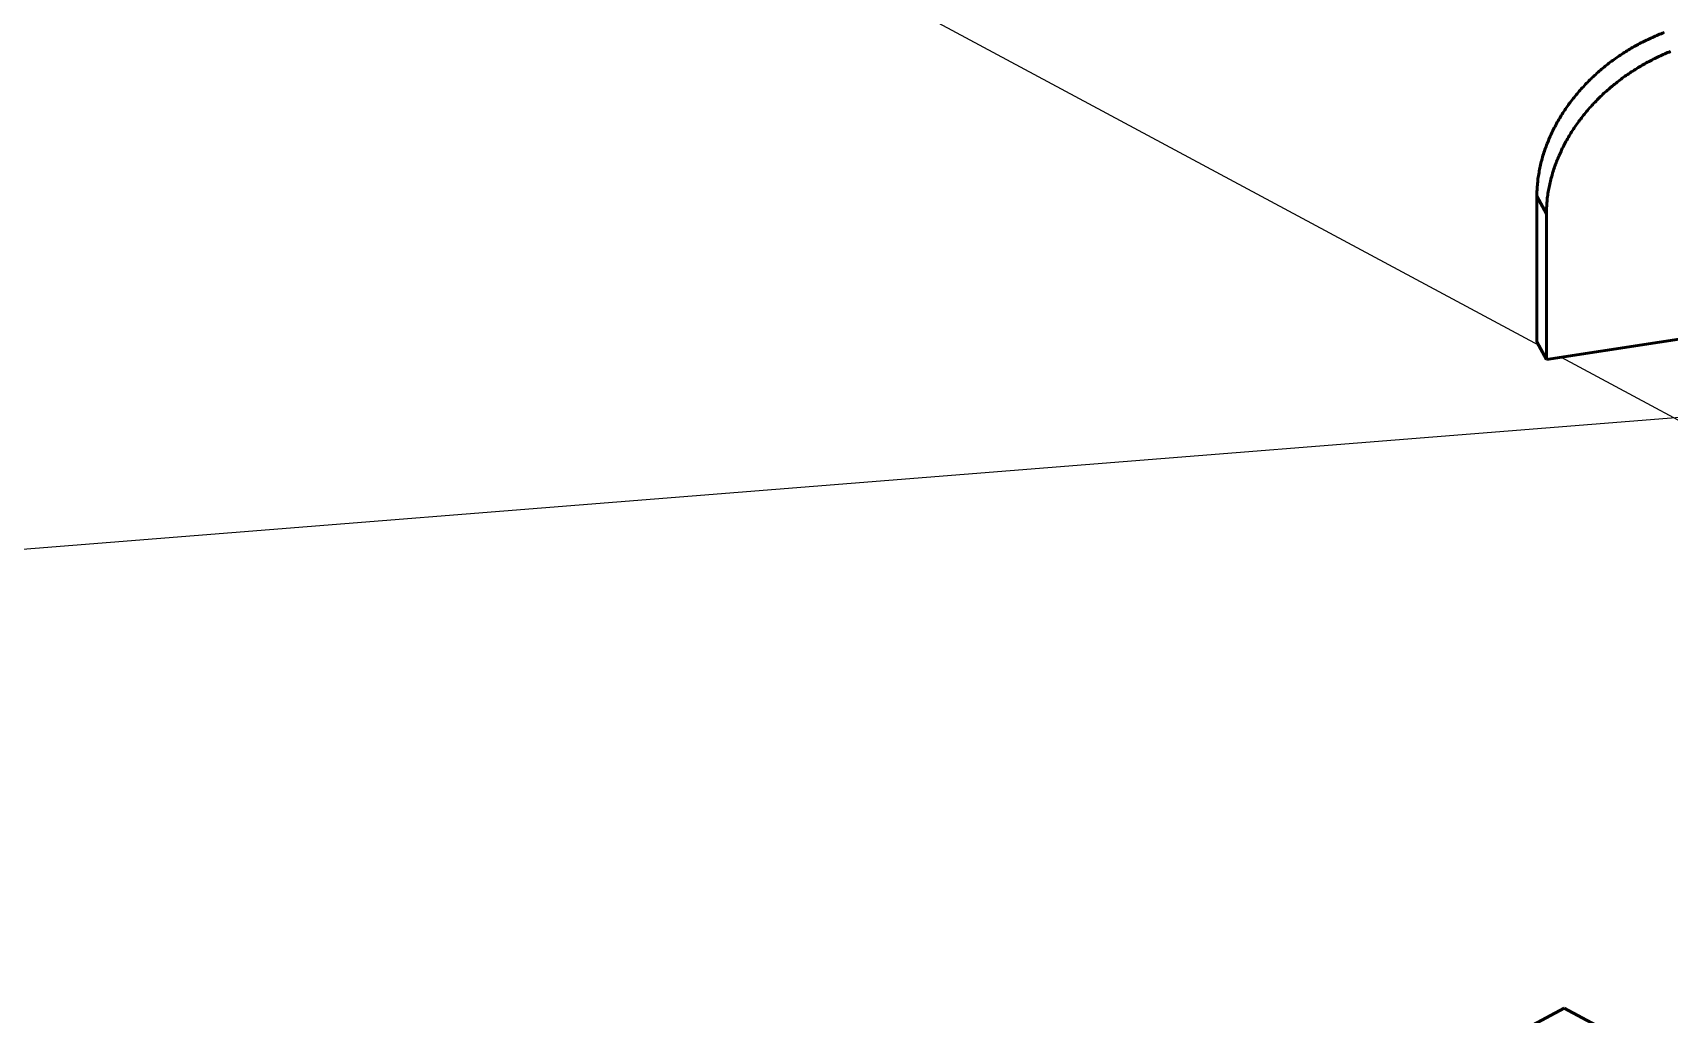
# Model space of a CAD drawing. Header units: millimetres. Extents: x 0 to 841, y 0 to 594.
# Drawn here: x 381.1 to 505.6, y 306.9 to 381.5 of the extents above; entities that cross this region are included whole.
import ezdxf

# ---------------------------------------------------------------- set-up
doc = ezdxf.new("R2010")
doc.units = ezdxf.units.MM
for name, color, linetype, lineweight in [('COTA', 7, 'CONTINUOUS', 25), ('FINA', 7, 'CONTINUOUS', 25), ('VIS', 7, 'CONTINUOUS', 50)]:
    doc.layers.add(name, color=color, linetype=linetype, lineweight=lineweight)

msp = doc.modelspace()

# ---------------------------------------------------------------- linework, layer by layer
at = {"layer": 'COTA'}
msp.add_line((353.73, 340.15), (577.39, 357.97), dxfattribs=at)
at = {"layer": 'FINA'}
for points in [[(382.08, 418.74), (495.63, 357.78)], [(505.16, 381.56), (505.05, 381.52), (504.93, 381.47), (504.82, 381.43), (504.71, 381.38), (504.6, 381.34), (504.49, 381.29), (504.38, 381.24), (504.27, 381.19), (504.16, 381.14), (504.05, 381.09), (503.94, 381.04), (503.83, 380.99), (503.73, 380.94), (503.62, 380.88), (503.51, 380.83), (503.4, 380.77), (503.3, 380.72), (503.19, 380.66), (503.09, 380.6), (502.98, 380.54), (502.88, 380.49), (502.77, 380.43), (502.67, 380.37), (502.56, 380.3), (502.46, 380.24), (502.36, 380.18), (502.26, 380.12), (502.16, 380.05), (502.05, 379.99), (501.95, 379.92), (501.85, 379.85), (501.75, 379.79), (501.65, 379.72), (501.56, 379.65), (501.46, 379.58), (501.36, 379.51), (501.26, 379.44), (501.17, 379.37), (501.07, 379.3), (500.97, 379.22), (500.88, 379.15), (500.79, 379.08), (500.69, 379), (500.6, 378.92), (500.51, 378.85), (500.41, 378.77), (500.32, 378.69), (500.23, 378.61), (500.14, 378.54), (500.05, 378.46), (499.96, 378.37), (499.87, 378.29), (499.78, 378.21), (499.7, 378.13), (499.61, 378.05), (499.52, 377.96), (499.44, 377.88), (499.35, 377.79), (499.27, 377.71), (499.19, 377.62), (499.1, 377.53), (499.02, 377.44), (498.94, 377.36), (498.86, 377.27), (498.78, 377.18), (498.7, 377.09), (498.62, 376.99), (498.55, 376.9), (498.47, 376.81), (498.39, 376.72), (498.32, 376.62), (498.24, 376.53), (498.17, 376.44), (498.09, 376.34), (498.02, 376.24), (497.95, 376.15), (497.88, 376.05), (497.81, 375.95), (497.74, 375.85), (497.67, 375.76), (497.61, 375.66), (497.54, 375.56), (497.47, 375.45), (497.41, 375.35), (497.34, 375.25), (497.28, 375.15), (497.22, 375.05), (497.16, 374.94), (497.1, 374.84), (497.04, 374.73), (496.98, 374.63), (496.92, 374.52), (496.87, 374.42), (496.81, 374.31), (496.76, 374.2), (496.7, 374.1), (496.65, 373.99), (496.6, 373.88), (496.55, 373.77), (496.5, 373.66), (496.45, 373.55), (496.4, 373.44), (496.36, 373.33), (496.31, 373.22), (496.27, 373.11), (496.22, 372.99), (496.18, 372.88), (496.14, 372.77), (496.1, 372.66), (496.06, 372.54), (496.02, 372.43), (495.99, 372.31), (495.95, 372.2), (495.92, 372.08), (495.89, 371.97), (495.85, 371.85), (495.82, 371.73), (495.79, 371.62), (495.77, 371.5), (495.74, 371.38), (495.72, 371.27), (495.69, 371.15), (495.67, 371.03), (495.65, 370.91), (495.63, 370.79), (495.61, 370.67), (495.59, 370.56), (495.57, 370.44), (495.56, 370.32), (495.55, 370.2), (495.53, 370.08), (495.52, 369.96), (495.51, 369.84), (495.51, 369.72), (495.5, 369.6), (495.49, 369.48), (495.49, 369.36), (495.49, 369.24), (495.49, 369.12)], [(505.65, 380.12), (505.54, 380.07), (505.43, 380.03), (505.32, 379.98), (505.21, 379.93), (505.1, 379.89), (504.99, 379.84), (504.88, 379.79), (504.77, 379.74), (504.66, 379.69), (504.55, 379.63), (504.45, 379.58), (504.34, 379.53), (504.23, 379.47), (504.13, 379.42), (504.02, 379.36), (503.91, 379.3), (503.81, 379.25), (503.7, 379.19), (503.6, 379.13), (503.49, 379.07), (503.39, 379.01), (503.29, 378.95), (503.18, 378.89), (503.08, 378.82), (502.98, 378.76), (502.88, 378.7), (502.78, 378.63), (502.67, 378.57), (502.57, 378.5), (502.48, 378.43), (502.38, 378.36), (502.28, 378.3), (502.18, 378.23), (502.08, 378.16), (501.98, 378.08), (501.89, 378.01), (501.79, 377.94), (501.7, 377.87), (501.6, 377.79), (501.51, 377.72), (501.41, 377.64), (501.32, 377.57), (501.23, 377.49), (501.13, 377.42), (501.04, 377.34), (500.95, 377.26), (500.86, 377.18), (500.77, 377.1), (500.68, 377.02), (500.59, 376.94), (500.51, 376.86), (500.42, 376.77), (500.33, 376.69), (500.25, 376.61), (500.16, 376.52), (500.08, 376.44), (499.99, 376.35), (499.91, 376.26), (499.83, 376.18), (499.74, 376.09), (499.66, 376), (499.58, 375.91), (499.5, 375.82), (499.42, 375.73), (499.34, 375.64), (499.27, 375.55), (499.19, 375.46), (499.11, 375.36), (499.04, 375.27), (498.96, 375.18), (498.89, 375.08), (498.82, 374.98), (498.74, 374.89), (498.67, 374.79), (498.6, 374.7), (498.53, 374.6), (498.46, 374.5), (498.39, 374.4), (498.33, 374.3), (498.26, 374.2), (498.19, 374.1), (498.13, 374), (498.07, 373.9), (498, 373.79), (497.94, 373.69), (497.88, 373.59), (497.82, 373.48), (497.76, 373.38), (497.7, 373.27), (497.64, 373.17), (497.59, 373.06), (497.53, 372.96), (497.48, 372.85), (497.42, 372.74), (497.37, 372.63), (497.32, 372.52), (497.27, 372.42), (497.22, 372.31), (497.17, 372.2), (497.12, 372.09), (497.08, 371.97), (497.03, 371.86), (496.99, 371.75), (496.94, 371.64), (496.9, 371.53), (496.86, 371.41), (496.82, 371.3), (496.78, 371.19), (496.74, 371.07), (496.71, 370.96), (496.67, 370.84), (496.64, 370.73), (496.61, 370.61), (496.58, 370.5), (496.55, 370.38), (496.52, 370.26), (496.49, 370.15), (496.46, 370.03), (496.44, 369.91), (496.41, 369.79), (496.39, 369.68), (496.37, 369.56), (496.35, 369.44), (496.33, 369.32), (496.31, 369.2), (496.3, 369.08), (496.28, 368.96), (496.27, 368.84), (496.26, 368.72), (496.24, 368.6), (496.24, 368.48), (496.23, 368.36), (496.22, 368.24), (496.22, 368.12), (496.21, 368), (496.21, 367.88), (496.21, 367.76)], [(496.21, 367.76), (495.49, 369.12)], [(495.49, 369.12), (495.49, 358.04)], [(496.21, 367.76), (496.21, 356.69)], [(496.21, 356.69), (522.01, 360.65)], [(496.21, 356.69), (495.49, 358.04)], [(497.33, 356.86), (528.11, 340.34)], [(392.05, 250.67), (497.57, 307.33)], [(497.57, 307.33), (503.76, 304.01)]]:
    msp.add_lwpolyline(points, dxfattribs=at)
at = {"layer": 'VIS'}
for points in [[(505.16, 381.56), (505.05, 381.52), (504.93, 381.47), (504.82, 381.43), (504.71, 381.38), (504.6, 381.34), (504.49, 381.29), (504.38, 381.24), (504.27, 381.19), (504.16, 381.14), (504.05, 381.09), (503.94, 381.04), (503.83, 380.99), (503.73, 380.94), (503.62, 380.88), (503.51, 380.83), (503.4, 380.77), (503.3, 380.72), (503.19, 380.66), (503.09, 380.6), (502.98, 380.54), (502.88, 380.49), (502.77, 380.43), (502.67, 380.37), (502.56, 380.3), (502.46, 380.24), (502.36, 380.18), (502.26, 380.12), (502.16, 380.05), (502.05, 379.99), (501.95, 379.92), (501.85, 379.85), (501.75, 379.79), (501.65, 379.72), (501.56, 379.65), (501.46, 379.58), (501.36, 379.51), (501.26, 379.44), (501.17, 379.37), (501.07, 379.3), (500.97, 379.22), (500.88, 379.15), (500.79, 379.08), (500.69, 379), (500.6, 378.92), (500.51, 378.85), (500.41, 378.77), (500.32, 378.69), (500.23, 378.61), (500.14, 378.54), (500.05, 378.46), (499.96, 378.37), (499.87, 378.29), (499.78, 378.21), (499.7, 378.13), (499.61, 378.05), (499.52, 377.96), (499.44, 377.88), (499.35, 377.79), (499.27, 377.71), (499.19, 377.62), (499.1, 377.53), (499.02, 377.44), (498.94, 377.36), (498.86, 377.27), (498.78, 377.18), (498.7, 377.09), (498.62, 376.99), (498.55, 376.9), (498.47, 376.81), (498.39, 376.72), (498.32, 376.62), (498.24, 376.53), (498.17, 376.44), (498.09, 376.34), (498.02, 376.24), (497.95, 376.15), (497.88, 376.05), (497.81, 375.95), (497.74, 375.85), (497.67, 375.76), (497.61, 375.66), (497.54, 375.56), (497.47, 375.45), (497.41, 375.35), (497.34, 375.25), (497.28, 375.15), (497.22, 375.05), (497.16, 374.94), (497.1, 374.84), (497.04, 374.73), (496.98, 374.63), (496.92, 374.52), (496.87, 374.42), (496.81, 374.31), (496.76, 374.2), (496.7, 374.1), (496.65, 373.99), (496.6, 373.88), (496.55, 373.77), (496.5, 373.66), (496.45, 373.55), (496.4, 373.44), (496.36, 373.33), (496.31, 373.22), (496.27, 373.11), (496.22, 372.99), (496.18, 372.88), (496.14, 372.77), (496.1, 372.66), (496.06, 372.54), (496.02, 372.43), (495.99, 372.31), (495.95, 372.2), (495.92, 372.08), (495.89, 371.97), (495.85, 371.85), (495.82, 371.73), (495.79, 371.62), (495.77, 371.5), (495.74, 371.38), (495.72, 371.27), (495.69, 371.15), (495.67, 371.03), (495.65, 370.91), (495.63, 370.79), (495.61, 370.67), (495.59, 370.56), (495.57, 370.44), (495.56, 370.32), (495.55, 370.2), (495.53, 370.08), (495.52, 369.96), (495.51, 369.84), (495.51, 369.72), (495.5, 369.6), (495.49, 369.48), (495.49, 369.36), (495.49, 369.24), (495.49, 369.12)], [(505.65, 380.12), (505.54, 380.07), (505.43, 380.03), (505.32, 379.98), (505.21, 379.93), (505.1, 379.89), (504.99, 379.84), (504.88, 379.79), (504.77, 379.74), (504.66, 379.69), (504.55, 379.63), (504.45, 379.58), (504.34, 379.53), (504.23, 379.47), (504.13, 379.42), (504.02, 379.36), (503.91, 379.3), (503.81, 379.25), (503.7, 379.19), (503.6, 379.13), (503.49, 379.07), (503.39, 379.01), (503.29, 378.95), (503.18, 378.89), (503.08, 378.82), (502.98, 378.76), (502.88, 378.7), (502.78, 378.63), (502.67, 378.57), (502.57, 378.5), (502.48, 378.43), (502.38, 378.36), (502.28, 378.3), (502.18, 378.23), (502.08, 378.16), (501.98, 378.08), (501.89, 378.01), (501.79, 377.94), (501.7, 377.87), (501.6, 377.79), (501.51, 377.72), (501.41, 377.64), (501.32, 377.57), (501.23, 377.49), (501.13, 377.42), (501.04, 377.34), (500.95, 377.26), (500.86, 377.18), (500.77, 377.1), (500.68, 377.02), (500.59, 376.94), (500.51, 376.86), (500.42, 376.77), (500.33, 376.69), (500.25, 376.61), (500.16, 376.52), (500.08, 376.44), (499.99, 376.35), (499.91, 376.26), (499.83, 376.18), (499.74, 376.09), (499.66, 376), (499.58, 375.91), (499.5, 375.82), (499.42, 375.73), (499.34, 375.64), (499.27, 375.55), (499.19, 375.46), (499.11, 375.36), (499.04, 375.27), (498.96, 375.18), (498.89, 375.08), (498.82, 374.98), (498.74, 374.89), (498.67, 374.79), (498.6, 374.7), (498.53, 374.6), (498.46, 374.5), (498.39, 374.4), (498.33, 374.3), (498.26, 374.2), (498.19, 374.1), (498.13, 374), (498.07, 373.9), (498, 373.79), (497.94, 373.69), (497.88, 373.59), (497.82, 373.48), (497.76, 373.38), (497.7, 373.27), (497.64, 373.17), (497.59, 373.06), (497.53, 372.96), (497.48, 372.85), (497.42, 372.74), (497.37, 372.63), (497.32, 372.52), (497.27, 372.42), (497.22, 372.31), (497.17, 372.2), (497.12, 372.09), (497.08, 371.97), (497.03, 371.86), (496.99, 371.75), (496.94, 371.64), (496.9, 371.53), (496.86, 371.41), (496.82, 371.3), (496.78, 371.19), (496.74, 371.07), (496.71, 370.96), (496.67, 370.84), (496.64, 370.73), (496.61, 370.61), (496.58, 370.5), (496.55, 370.38), (496.52, 370.26), (496.49, 370.15), (496.46, 370.03), (496.44, 369.91), (496.41, 369.79), (496.39, 369.68), (496.37, 369.56), (496.35, 369.44), (496.33, 369.32), (496.31, 369.2), (496.3, 369.08), (496.28, 368.96), (496.27, 368.84), (496.26, 368.72), (496.24, 368.6), (496.24, 368.48), (496.23, 368.36), (496.22, 368.24), (496.22, 368.12), (496.21, 368), (496.21, 367.88), (496.21, 367.76)], [(496.21, 367.76), (495.49, 369.12)], [(495.49, 369.12), (495.49, 358.04)], [(496.21, 367.76), (496.21, 356.69)], [(496.21, 356.69), (522.01, 360.65)], [(496.21, 356.69), (495.49, 358.04)], [(392.05, 250.67), (497.57, 307.33)], [(497.57, 307.33), (503.76, 304.01)]]:
    msp.add_lwpolyline(points, dxfattribs=at)

doc.saveas('drawing.dxf')
